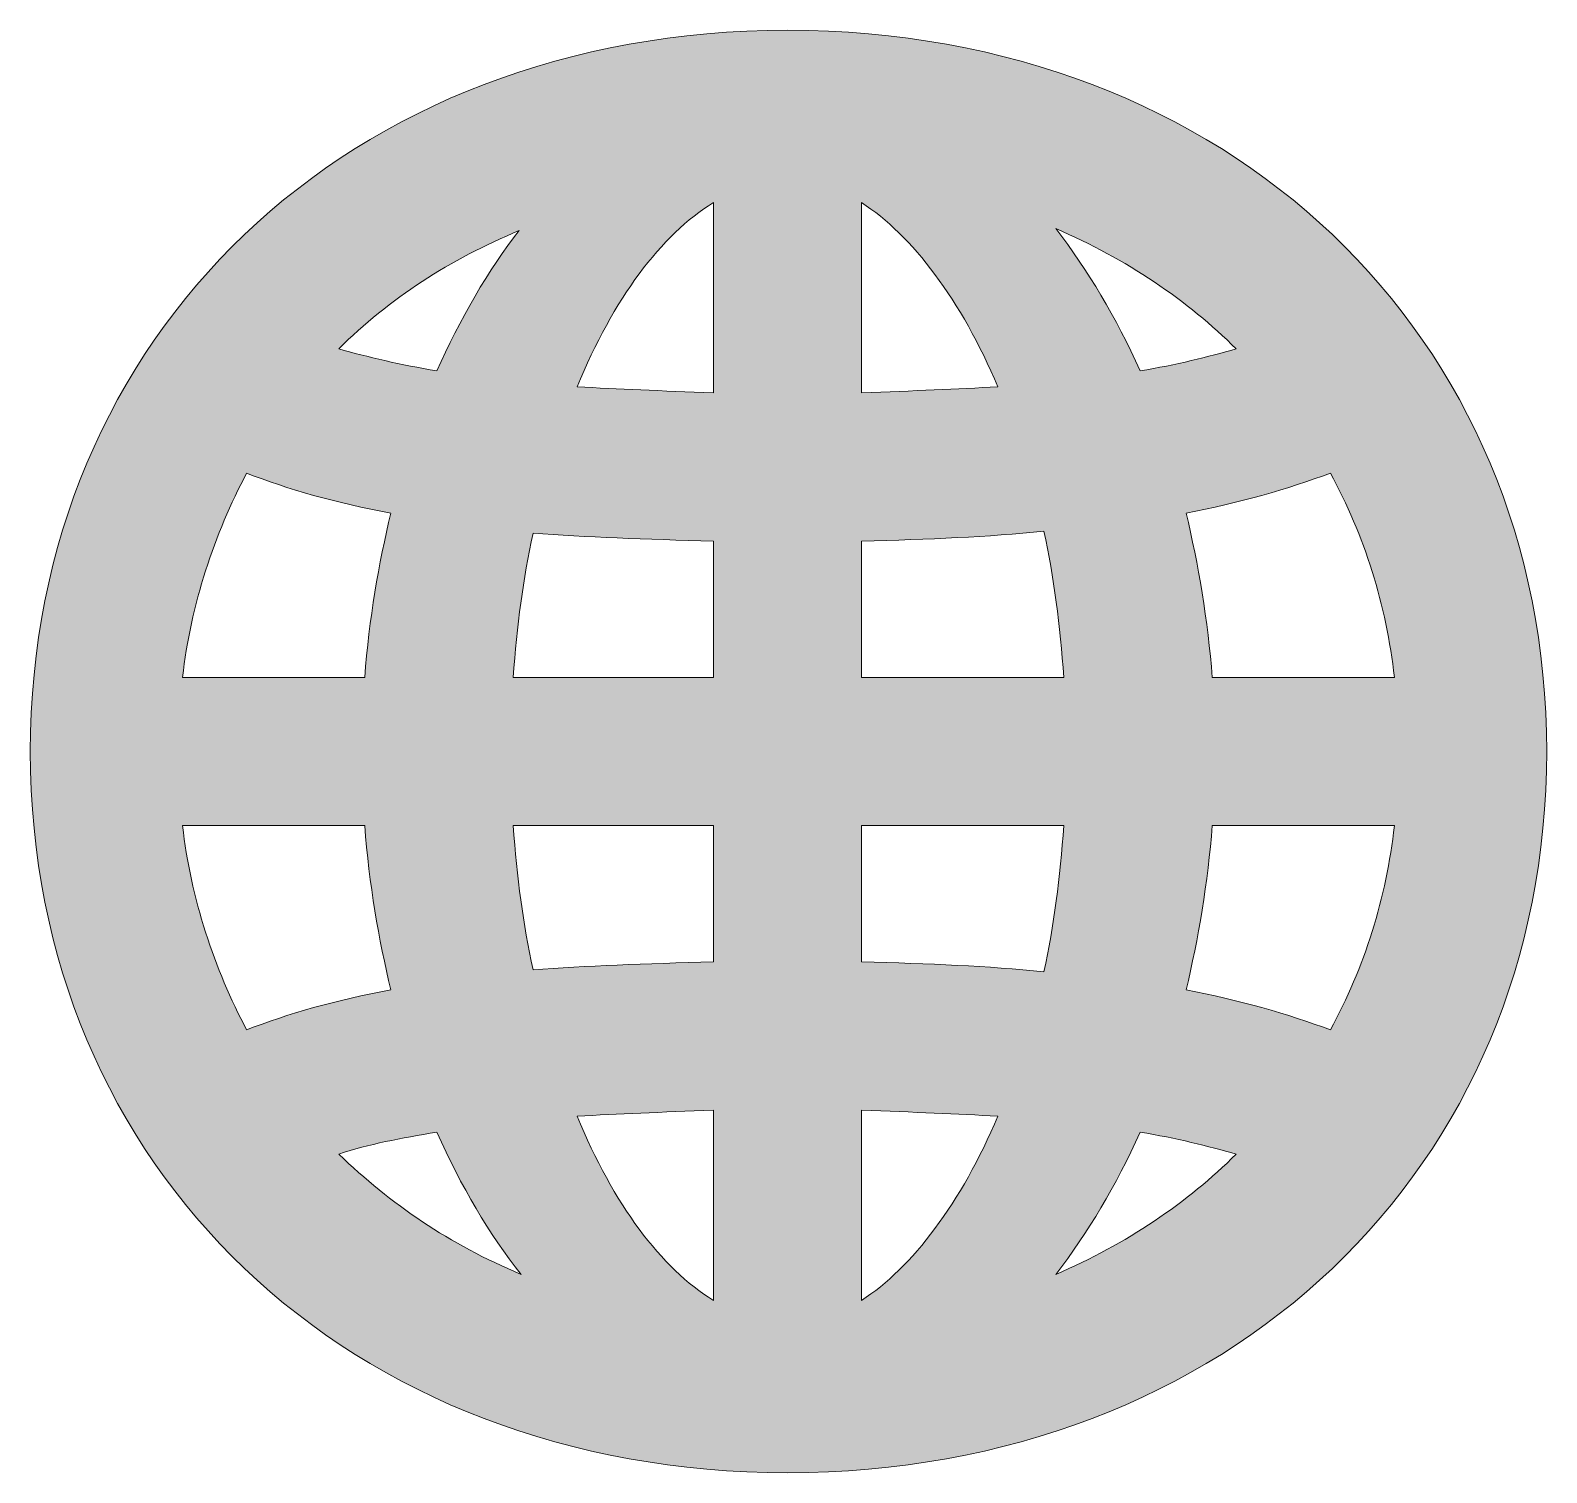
# Model space of a CAD drawing. Extents: x 0 to 190, y -185 to -5.
import ezdxf

# ---------------------------------------------------------------- set-up
doc = ezdxf.new("R2010")
doc.units = 0
doc.header["$MEASUREMENT"] = 0
doc.layers.add('Layer 1', color=7, linetype='Continuous', lineweight=0)

msp = doc.modelspace()

# ---------------------------------------------------------------- hatches: boundary and pattern name
at = {"layer": 'Layer 1', "true_color": 0x000000, "transparency": 33554687}
h = msp.add_hatch(color=18, dxfattribs=at)
h.dxf.hatch_style = 2
edge = h.paths.add_edge_path()
edge.add_spline(control_points=[(94.875, -185), (149.875, -185), (189.625, -147), (189.625, -95), (189.625, -43), (149.875, -5), (94.875, -5), (40.125, -5), (0.375, -43), (0.375, -95), (0.375, -147), (40.125, -185), (94.875, -185)], knot_values=[0, 0, 0, 0, 1, 1, 1, 2, 2, 2, 3, 3, 3, 4, 4, 4, 4], degree=3, periodic=0)
edge = h.paths.add_edge_path()
edge.add_spline(control_points=[(19.375, -104.25), (19.375, -104.25), (42.125, -104.25), (42.125, -104.25), (42.625, -111.5), (43.875, -118.5), (45.375, -124.75), (38.625, -126), (32.375, -127.75), (27.375, -129.75), (23.375, -122.25), (20.375, -113.25), (19.375, -104.25)], knot_values=[0, 0, 0, 0, 1, 1, 1, 2, 2, 2, 3, 3, 3, 4, 4, 4, 4], degree=3, periodic=0)
edge = h.paths.add_edge_path()
edge.add_spline(control_points=[(19.375, -85.75), (20.375, -76.75), (23.375, -67.75), (27.375, -60.25), (32.375, -62.25), (38.625, -64), (45.375, -65.25), (43.875, -71.5), (42.625, -78.5), (42.125, -85.75), (42.125, -85.75), (19.375, -85.75), (19.375, -85.75)], knot_values=[0, 0, 0, 0, 1, 1, 1, 2, 2, 2, 3, 3, 3, 4, 4, 4, 4], degree=3, periodic=0)
edge = h.paths.add_edge_path()
edge.add_spline(control_points=[(38.875, -145.25), (42.625, -144), (46.625, -143.25), (51.125, -142.5), (54.125, -149.25), (57.625, -155.25), (61.625, -160.25), (52.625, -156.5), (45.375, -151.5), (38.875, -145.25)], knot_values=[0, 0, 0, 0, 1, 1, 1, 2, 2, 2, 3, 3, 3, 3], degree=3, periodic=0)
edge = h.paths.add_edge_path()
edge.add_spline(control_points=[(38.875, -44.75), (45.125, -38.5), (52.875, -33.5), (61.375, -30), (57.625, -34.75), (53.875, -41.25), (51.125, -47.5), (46.625, -46.75), (42.375, -45.75), (38.875, -44.75)], knot_values=[0, 0, 0, 0, 1, 1, 1, 2, 2, 2, 3, 3, 3, 3], degree=3, periodic=0)
edge = h.paths.add_edge_path()
edge.add_spline(control_points=[(63.125, -122.25), (61.875, -116.5), (61.125, -110.75), (60.625, -104.25), (60.625, -104.25), (85.625, -104.25), (85.625, -104.25), (85.625, -104.25), (85.625, -121.25), (85.625, -121.25), (77.125, -121.5), (69.625, -121.75), (63.125, -122.25)], knot_values=[0, 0, 0, 0, 1, 1, 1, 2, 2, 2, 3, 3, 3, 4, 4, 4, 4], degree=3, periodic=0)
edge = h.paths.add_edge_path()
edge.add_spline(control_points=[(68.625, -140.5), (73.625, -140.25), (79.125, -140), (85.625, -139.75), (85.625, -139.75), (85.625, -163.5), (85.625, -163.5), (79.125, -159.5), (73.125, -151.5), (68.625, -140.5)], knot_values=[0, 0, 0, 0, 1, 1, 1, 2, 2, 2, 3, 3, 3, 3], degree=3, periodic=0)
edge = h.paths.add_edge_path()
edge.add_spline(control_points=[(60.625, -85.75), (61.125, -79.25), (61.875, -73.5), (63.125, -67.75), (69.625, -68.25), (77.125, -68.5), (85.625, -68.75), (85.625, -68.75), (85.625, -85.75), (85.625, -85.75), (85.625, -85.75), (60.625, -85.75), (60.625, -85.75)], knot_values=[0, 0, 0, 0, 1, 1, 1, 2, 2, 2, 3, 3, 3, 4, 4, 4, 4], degree=3, periodic=0)
edge = h.paths.add_edge_path()
edge.add_spline(control_points=[(68.625, -49.5), (73.125, -38.5), (79.125, -30.5), (85.625, -26.5), (85.625, -26.5), (85.625, -50.25), (85.625, -50.25), (79.125, -50), (73.625, -49.75), (68.625, -49.5)], knot_values=[0, 0, 0, 0, 1, 1, 1, 2, 2, 2, 3, 3, 3, 3], degree=3, periodic=0)
edge = h.paths.add_edge_path()
edge.add_spline(control_points=[(104.125, -163.5), (104.125, -163.5), (104.125, -139.75), (104.125, -139.75), (110.625, -140), (116.125, -140.25), (121.125, -140.5), (116.625, -151.25), (110.375, -159.5), (104.125, -163.5)], knot_values=[0, 0, 0, 0, 1, 1, 1, 2, 2, 2, 3, 3, 3, 3], degree=3, periodic=0)
edge = h.paths.add_edge_path()
edge.add_spline(control_points=[(104.125, -121.25), (104.125, -121.25), (104.125, -104.25), (104.125, -104.25), (104.125, -104.25), (129.375, -104.25), (129.375, -104.25), (128.875, -110.75), (128.125, -116.75), (126.875, -122.5), (119.875, -121.75), (112.625, -121.5), (104.125, -121.25)], knot_values=[0, 0, 0, 0, 1, 1, 1, 2, 2, 2, 3, 3, 3, 4, 4, 4, 4], degree=3, periodic=0)
edge = h.paths.add_edge_path()
edge.add_spline(control_points=[(104.125, -85.75), (104.125, -85.75), (104.125, -68.75), (104.125, -68.75), (112.625, -68.5), (119.875, -68.25), (126.875, -67.5), (128.125, -73.25), (128.875, -79.25), (129.375, -85.75), (129.375, -85.75), (104.125, -85.75), (104.125, -85.75)], knot_values=[0, 0, 0, 0, 1, 1, 1, 2, 2, 2, 3, 3, 3, 4, 4, 4, 4], degree=3, periodic=0)
edge = h.paths.add_edge_path()
edge.add_spline(control_points=[(104.125, -50.25), (104.125, -50.25), (104.125, -26.5), (104.125, -26.5), (110.375, -30.5), (116.625, -38.75), (121.125, -49.5), (116.125, -49.75), (110.625, -50), (104.125, -50.25)], knot_values=[0, 0, 0, 0, 1, 1, 1, 2, 2, 2, 3, 3, 3, 3], degree=3, periodic=0)
edge = h.paths.add_edge_path()
edge.add_spline(control_points=[(128.375, -160.25), (132.375, -155), (135.875, -149.25), (138.875, -142.5), (143.375, -143.25), (147.375, -144.25), (150.875, -145.25), (144.875, -151.25), (137.125, -156.5), (128.375, -160.25)], knot_values=[0, 0, 0, 0, 1, 1, 1, 2, 2, 2, 3, 3, 3, 3], degree=3, periodic=0)
edge = h.paths.add_edge_path()
edge.add_spline(control_points=[(144.625, -124.75), (146.125, -118.5), (147.375, -111.25), (147.875, -104.25), (147.875, -104.25), (170.625, -104.25), (170.625, -104.25), (169.625, -113.25), (166.875, -122), (162.625, -129.75), (157.375, -127.75), (151.125, -126), (144.625, -124.75)], knot_values=[0, 0, 0, 0, 1, 1, 1, 2, 2, 2, 3, 3, 3, 4, 4, 4, 4], degree=3, periodic=0)
edge = h.paths.add_edge_path()
edge.add_spline(control_points=[(128.375, -29.75), (137.125, -33.5), (144.875, -38.75), (150.875, -44.75), (147.375, -45.75), (143.375, -46.75), (138.875, -47.5), (135.875, -40.75), (132.375, -35), (128.375, -29.75)], knot_values=[0, 0, 0, 0, 1, 1, 1, 2, 2, 2, 3, 3, 3, 3], degree=3, periodic=0)
edge = h.paths.add_edge_path()
edge.add_spline(control_points=[(147.875, -85.75), (147.375, -78.75), (146.125, -71.5), (144.625, -65.25), (151.125, -64), (157.375, -62.25), (162.625, -60.25), (166.875, -68), (169.625, -76.75), (170.625, -85.75), (170.625, -85.75), (147.875, -85.75), (147.875, -85.75)], knot_values=[0, 0, 0, 0, 1, 1, 1, 2, 2, 2, 3, 3, 3, 4, 4, 4, 4], degree=3, periodic=0)

# ---------------------------------------------------------------- linework, layer by layer
at = {"layer": 'Layer 1'}
for points, knots in [([(94.875, -185), (149.875, -185), (189.625, -147), (189.625, -95), (189.625, -43), (149.875, -5), (94.875, -5), (40.125, -5), (0.375, -43), (0.375, -95), (0.375, -147), (40.125, -185), (94.875, -185)], [0, 0, 0, 0, 1, 1, 1, 2, 2, 2, 3, 3, 3, 4, 4, 4, 4]), ([(68.625, -49.5), (73.125, -38.5), (79.125, -30.5), (85.625, -26.5), (85.625, -26.5), (85.625, -50.25), (85.625, -50.25), (79.125, -50), (73.625, -49.75), (68.625, -49.5)], [0, 0, 0, 0, 1, 1, 1, 2, 2, 2, 3, 3, 3, 3]), ([(104.125, -50.25), (104.125, -50.25), (104.125, -26.5), (104.125, -26.5), (110.375, -30.5), (116.625, -38.75), (121.125, -49.5), (116.125, -49.75), (110.625, -50), (104.125, -50.25)], [0, 0, 0, 0, 1, 1, 1, 2, 2, 2, 3, 3, 3, 3]), ([(38.875, -44.75), (45.125, -38.5), (52.875, -33.5), (61.375, -30), (57.625, -34.75), (53.875, -41.25), (51.125, -47.5), (46.625, -46.75), (42.375, -45.75), (38.875, -44.75)], [0, 0, 0, 0, 1, 1, 1, 2, 2, 2, 3, 3, 3, 3]), ([(128.375, -29.75), (137.125, -33.5), (144.875, -38.75), (150.875, -44.75), (147.375, -45.75), (143.375, -46.75), (138.875, -47.5), (135.875, -40.75), (132.375, -35), (128.375, -29.75)], [0, 0, 0, 0, 1, 1, 1, 2, 2, 2, 3, 3, 3, 3]), ([(19.375, -85.75), (20.375, -76.75), (23.375, -67.75), (27.375, -60.25), (32.375, -62.25), (38.625, -64), (45.375, -65.25), (43.875, -71.5), (42.625, -78.5), (42.125, -85.75), (42.125, -85.75), (19.375, -85.75), (19.375, -85.75)], [0, 0, 0, 0, 1, 1, 1, 2, 2, 2, 3, 3, 3, 4, 4, 4, 4]), ([(147.875, -85.75), (147.375, -78.75), (146.125, -71.5), (144.625, -65.25), (151.125, -64), (157.375, -62.25), (162.625, -60.25), (166.875, -68), (169.625, -76.75), (170.625, -85.75), (170.625, -85.75), (147.875, -85.75), (147.875, -85.75)], [0, 0, 0, 0, 1, 1, 1, 2, 2, 2, 3, 3, 3, 4, 4, 4, 4]), ([(60.625, -85.75), (61.125, -79.25), (61.875, -73.5), (63.125, -67.75), (69.625, -68.25), (77.125, -68.5), (85.625, -68.75), (85.625, -68.75), (85.625, -85.75), (85.625, -85.75), (85.625, -85.75), (60.625, -85.75), (60.625, -85.75)], [0, 0, 0, 0, 1, 1, 1, 2, 2, 2, 3, 3, 3, 4, 4, 4, 4]), ([(104.125, -85.75), (104.125, -85.75), (104.125, -68.75), (104.125, -68.75), (112.625, -68.5), (119.875, -68.25), (126.875, -67.5), (128.125, -73.25), (128.875, -79.25), (129.375, -85.75), (129.375, -85.75), (104.125, -85.75), (104.125, -85.75)], [0, 0, 0, 0, 1, 1, 1, 2, 2, 2, 3, 3, 3, 4, 4, 4, 4]), ([(19.375, -104.25), (19.375, -104.25), (42.125, -104.25), (42.125, -104.25), (42.625, -111.5), (43.875, -118.5), (45.375, -124.75), (38.625, -126), (32.375, -127.75), (27.375, -129.75), (23.375, -122.25), (20.375, -113.25), (19.375, -104.25)], [0, 0, 0, 0, 1, 1, 1, 2, 2, 2, 3, 3, 3, 4, 4, 4, 4]), ([(63.125, -122.25), (61.875, -116.5), (61.125, -110.75), (60.625, -104.25), (60.625, -104.25), (85.625, -104.25), (85.625, -104.25), (85.625, -104.25), (85.625, -121.25), (85.625, -121.25), (77.125, -121.5), (69.625, -121.75), (63.125, -122.25)], [0, 0, 0, 0, 1, 1, 1, 2, 2, 2, 3, 3, 3, 4, 4, 4, 4]), ([(104.125, -121.25), (104.125, -121.25), (104.125, -104.25), (104.125, -104.25), (104.125, -104.25), (129.375, -104.25), (129.375, -104.25), (128.875, -110.75), (128.125, -116.75), (126.875, -122.5), (119.875, -121.75), (112.625, -121.5), (104.125, -121.25)], [0, 0, 0, 0, 1, 1, 1, 2, 2, 2, 3, 3, 3, 4, 4, 4, 4]), ([(144.625, -124.75), (146.125, -118.5), (147.375, -111.25), (147.875, -104.25), (147.875, -104.25), (170.625, -104.25), (170.625, -104.25), (169.625, -113.25), (166.875, -122), (162.625, -129.75), (157.375, -127.75), (151.125, -126), (144.625, -124.75)], [0, 0, 0, 0, 1, 1, 1, 2, 2, 2, 3, 3, 3, 4, 4, 4, 4]), ([(68.625, -140.5), (73.625, -140.25), (79.125, -140), (85.625, -139.75), (85.625, -139.75), (85.625, -163.5), (85.625, -163.5), (79.125, -159.5), (73.125, -151.5), (68.625, -140.5)], [0, 0, 0, 0, 1, 1, 1, 2, 2, 2, 3, 3, 3, 3]), ([(104.125, -163.5), (104.125, -163.5), (104.125, -139.75), (104.125, -139.75), (110.625, -140), (116.125, -140.25), (121.125, -140.5), (116.625, -151.25), (110.375, -159.5), (104.125, -163.5)], [0, 0, 0, 0, 1, 1, 1, 2, 2, 2, 3, 3, 3, 3]), ([(38.875, -145.25), (42.625, -144), (46.625, -143.25), (51.125, -142.5), (54.125, -149.25), (57.625, -155.25), (61.625, -160.25), (52.625, -156.5), (45.375, -151.5), (38.875, -145.25)], [0, 0, 0, 0, 1, 1, 1, 2, 2, 2, 3, 3, 3, 3]), ([(128.375, -160.25), (132.375, -155), (135.875, -149.25), (138.875, -142.5), (143.375, -143.25), (147.375, -144.25), (150.875, -145.25), (144.875, -151.25), (137.125, -156.5), (128.375, -160.25)], [0, 0, 0, 0, 1, 1, 1, 2, 2, 2, 3, 3, 3, 3])]:
    msp.add_open_spline(points, degree=3, knots=knots, dxfattribs=at)

doc.saveas('drawing.dxf')
